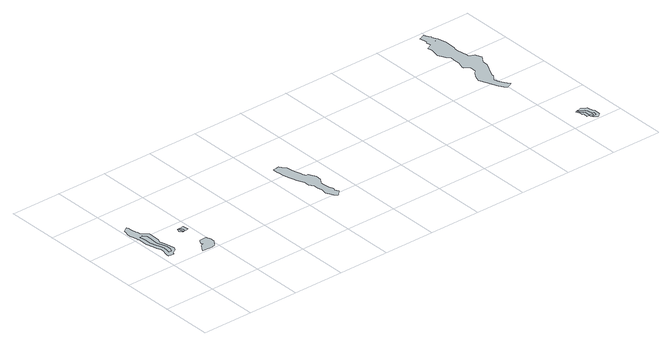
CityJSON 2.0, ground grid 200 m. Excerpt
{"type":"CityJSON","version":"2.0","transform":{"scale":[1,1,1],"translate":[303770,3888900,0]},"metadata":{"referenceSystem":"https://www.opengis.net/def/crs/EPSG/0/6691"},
"CityObjects":{
"object1":{"type":"GenericCityObject","attributes":{"name":"1","土砂災害警戒区域.区域区分":"2","土砂災害警戒区域.現象の種類":"1","土砂災害警戒区域.都道府県コード":"22","土砂災害警戒区域.区域番号":"103-S-0112","土砂災害警戒区域.区域名":"西沢田洞","土砂災害警戒区域.所在地":"沼津市西沢田字洞 他","土砂災害警戒区域.告示日":"2018-03-30","土砂災害警戒区域.特別警戒未指定フラグ":"0"},"geometry":[{"type":"MultiSurface","lod":"0","boundaries":[[[0,1,2,3,4,5,6,7,8,9,10,11,12,13,14,15,16,17,18,19]]]}]},
"object2":{"type":"GenericCityObject","attributes":{"name":"1","土砂災害警戒区域.区域区分":"1","土砂災害警戒区域.現象の種類":"1","土砂災害警戒区域.都道府県コード":"22","土砂災害警戒区域.区域番号":"103-S-0112","土砂災害警戒区域.区域名":"西沢田洞","土砂災害警戒区域.所在地":"沼津市西沢田字洞 他","土砂災害警戒区域.告示日":"2018-03-30","土砂災害警戒区域.特別警戒未指定フラグ":"0"},"geometry":[{"type":"MultiSurface","lod":"0","boundaries":[[[20,21,22,23,24,25,26,27,28,29,30,31,32,33,34,35,36,37,38,39,40,41,42,43,44,45,46,47,48,49,50,51,52,53,54,55,56,57]]]}]},
"object3":{"type":"GenericCityObject","attributes":{"name":"1","土砂災害警戒区域.区域区分":"1","土砂災害警戒区域.現象の種類":"1","土砂災害警戒区域.都道府県コード":"22","土砂災害警戒区域.区域番号":"103-S-0112","土砂災害警戒区域.区域名":"西沢田洞","土砂災害警戒区域.所在地":"沼津市西沢田字洞 他","土砂災害警戒区域.告示日":"2018-03-30","土砂災害警戒区域.特別警戒未指定フラグ":"0"},"geometry":[{"type":"MultiSurface","lod":"0","boundaries":[[[58,59,60,61,62,63,64,65,66,67,68,69,70,71,72,73,74,75,76]]]}]},
"object4":{"type":"GenericCityObject","attributes":{"name":"1","土砂災害警戒区域.区域区分":"2","土砂災害警戒区域.現象の種類":"1","土砂災害警戒区域.都道府県コード":"22","土砂災害警戒区域.区域番号":"103-S-0112","土砂災害警戒区域.区域名":"西沢田洞","土砂災害警戒区域.所在地":"沼津市西沢田字洞 他","土砂災害警戒区域.告示日":"2018-03-30","土砂災害警戒区域.特別警戒未指定フラグ":"0"},"geometry":[{"type":"MultiSurface","lod":"0","boundaries":[[[77,78,79,80,62,81,82,83,84,85,86,87,71,88,89]]]}]},
"object5":{"type":"GenericCityObject","attributes":{"name":"1","土砂災害警戒区域.区域区分":"2","土砂災害警戒区域.現象の種類":"1","土砂災害警戒区域.都道府県コード":"22","土砂災害警戒区域.区域番号":"103-S-0112","土砂災害警戒区域.区域名":"西沢田洞","土砂災害警戒区域.所在地":"沼津市西沢田字洞 他","土砂災害警戒区域.告示日":"2018-03-30","土砂災害警戒区域.特別警戒未指定フラグ":"0"},"geometry":[{"type":"MultiSurface","lod":"0","boundaries":[[[90,91,92,93,94,95]]]}]},
"object6":{"type":"GenericCityObject","attributes":{"name":"1","土砂災害警戒区域.区域区分":"1","土砂災害警戒区域.現象の種類":"1","土砂災害警戒区域.都道府県コード":"22","土砂災害警戒区域.区域番号":"103-S-0112","土砂災害警戒区域.区域名":"西沢田洞","土砂災害警戒区域.所在地":"沼津市西沢田字洞 他","土砂災害警戒区域.告示日":"2018-03-30","土砂災害警戒区域.特別警戒未指定フラグ":"0"},"geometry":[{"type":"MultiSurface","lod":"0","boundaries":[[[96,97,98,99,100,91,101,102,103,95]]]}]},
"object7":{"type":"GenericCityObject","attributes":{"name":"1","土砂災害警戒区域.区域区分":"1","土砂災害警戒区域.現象の種類":"1","土砂災害警戒区域.都道府県コード":"22","土砂災害警戒区域.区域番号":"103-S-0111","土砂災害警戒区域.区域名":"谷津A","土砂災害警戒区域.所在地":"沼津市中沢田字谷津 他","土砂災害警戒区域.告示日":"2018-03-30","土砂災害警戒区域.特別警戒未指定フラグ":"0"},"geometry":[{"type":"MultiSurface","lod":"0","boundaries":[[[104,105,106,107,108,109,110,111,112,113,114,115,116,117,118,119,120,121,122,123,124,125,126,127,128,129,130,131,132,133,134,135,136,137,138,139,140]]]}]},
"object8":{"type":"GenericCityObject","attributes":{"name":"1","土砂災害警戒区域.区域区分":"2","土砂災害警戒区域.現象の種類":"1","土砂災害警戒区域.都道府県コード":"22","土砂災害警戒区域.区域番号":"103-S-0111","土砂災害警戒区域.区域名":"谷津A","土砂災害警戒区域.所在地":"沼津市中沢田字谷津 他","土砂災害警戒区域.告示日":"2018-03-30","土砂災害警戒区域.特別警戒未指定フラグ":"0"},"geometry":[{"type":"MultiSurface","lod":"0","boundaries":[[[141,142,143,144,145,146,147,148,149,150,151,152,153,154,155,120,156,157,158,159,160,161,162,163,164,165,166,167,168,169,170,171,172,138]]]}]},
"object9":{"type":"GenericCityObject","attributes":{"name":"1","土砂災害警戒区域.区域区分":"2","土砂災害警戒区域.現象の種類":"1","土砂災害警戒区域.都道府県コード":"22","土砂災害警戒区域.区域番号":"103-S-0109","土砂災害警戒区域.区域名":"下松沢","土砂災害警戒区域.所在地":"沼津市松沢町 他","土砂災害警戒区域.告示日":"2018-03-30","土砂災害警戒区域.特別警戒未指定フラグ":"0"},"geometry":[{"type":"MultiSurface","lod":"0","boundaries":[[[173,174,175,176,177,178,179,180,181,182,183,184,185,186,187,188,189,190]]]}]},
"object10":{"type":"GenericCityObject","attributes":{"name":"1","土砂災害警戒区域.区域区分":"1","土砂災害警戒区域.現象の種類":"1","土砂災害警戒区域.都道府県コード":"22","土砂災害警戒区域.区域番号":"103-S-0109","土砂災害警戒区域.区域名":"下松沢","土砂災害警戒区域.所在地":"沼津市松沢町 他","土砂災害警戒区域.告示日":"2018-03-30","土砂災害警戒区域.特別警戒未指定フラグ":"0"},"geometry":[{"type":"MultiSurface","lod":"0","boundaries":[[[191,192,193,194,195,173,196,197,198,199,200,201,202,203,204,183,205,206,207,208,209,210,211]]]}]},
"object11":{"type":"GenericCityObject","attributes":{"name":"1","土砂災害警戒区域.区域区分":"1","土砂災害警戒区域.現象の種類":"1","土砂災害警戒区域.都道府県コード":"22","土砂災害警戒区域.区域番号":"103-S-0109","土砂災害警戒区域.区域名":"下松沢","土砂災害警戒区域.所在地":"沼津市松沢町 他","土砂災害警戒区域.告示日":"2018-03-30","土砂災害警戒区域.特別警戒未指定フラグ":"0"},"geometry":[{"type":"MultiSurface","lod":"0","boundaries":[[[212,213,214,215,216,217,218,219,220,221,222,223,224,225,226,227,228,229,230,231,232,233,234,235,236,237,238,239,240,241,242,243,244,245,246,247,248,249,250,251,252,253,254,255,256,257,258,259,260,261,262,263,264,265,266,267]]]}]},
"object12":{"type":"GenericCityObject","attributes":{"name":"1","土砂災害警戒区域.区域区分":"2","土砂災害警戒区域.現象の種類":"1","土砂災害警戒区域.都道府県コード":"22","土砂災害警戒区域.区域番号":"103-S-0109","土砂災害警戒区域.区域名":"下松沢","土砂災害警戒区域.所在地":"沼津市松沢町 他","土砂災害警戒区域.告示日":"2018-03-30","土砂災害警戒区域.特別警戒未指定フラグ":"0"},"geometry":[{"type":"MultiSurface","lod":"0","boundaries":[[[268,269,270,271,272,273,274,275,276,277,278,279,280,281,282,283,284,285,286,287,288,289,290,291,292,293,294,295,296,297,298,299,300,301,302]]]}]}
},
"vertices":[
[60,308,0],[56,326,0],[49,343,0],[49,361,0],[51,380,0],[51,401,0],[40,413,0],[34,410,0],[28,409,0],[32,397,0],[33,382,0],[32,362,0],[38,341,0],[44,323,0],[49,307,0],[46,288,0],[44,277,0],[47,277,0],[54,276,0],[59,287,0],
[66,273,0],[73,284,0],[70,308,0],[66,329,0],[59,345,0],[65,361,0],[68,379,0],[68,407,0],[53,420,0],[43,431,0],[42,441,0],[40,449,0],[36,467,0],[37,481,0],[32,486,0],[24,480,0],[22,479,0],[14,474,0],[14,473,0],[14,468,0],[8,448,0],[8,437,0],[11,425,0],[14,405,0],[16,394,0],[16,384,0],[16,363,0],[22,339,0],[26,320,0],[33,305,0],[31,289,0],[29,280,0],[26,268,0],[25,257,0],[35,256,0],[38,256,0],[48,255,0],[50,263,0],
[205,240,0],[205,249,0],[199,268,0],[189,267,0],[181,267,0],[171,266,0],[161,252,0],[161,245,0],[168,241,0],[154,237,0],[145,225,0],[135,211,0],[139,210,0],[159,208,0],[166,207,0],[176,206,0],[179,210,0],[186,209,0],[204,233,0],
[176,223,0],[189,235,0],[188,242,0],[189,250,0],[176,267,0],[174,251,0],[174,244,0],[179,237,0],[165,232,0],[158,220,0],[153,209,0],[163,207,0],[167,216,0],
[173,356,0],[168,369,0],[164,369,0],[165,355,0],[166,345,0],[170,345,0],
[178,346,0],[188,348,0],[186,358,0],[184,370,0],[174,369,0],[158,368,0],[153,354,0],[161,344,0],
[652,432,0],[653,425,0],[655,405,0],[659,383,0],[664,365,0],[669,349,0],[678,329,0],[680,322,0],[679,302,0],[692,285,0],[692,269,0],[695,247,0],[691,227,0],[705,198,0],[716,189,0],[723,196,0],[727,199,0],[734,206,0],[726,222,0],[731,232,0],[723,250,0],[721,269,0],[720,285,0],[734,305,0],[735,327,0],[723,356,0],[716,352,0],[708,366,0],[706,376,0],[701,392,0],[697,410,0],[694,432,0],[691,438,0],[677,455,0],[665,454,0],[661,453,0],[651,452,0],
[668,434,0],[669,426,0],[671,407,0],[673,387,0],[678,368,0],[683,354,0],[693,338,0],[693,337,0],[697,323,0],[697,303,0],[708,284,0],[711,268,0],[713,249,0],[709,229,0],[716,210,0],[730,202,0],[722,216,0],[721,231,0],[718,250,0],[715,269,0],[714,285,0],[717,304,0],[717,326,0],[709,347,0],[705,345,0],[695,359,0],[691,372,0],[687,389,0],[685,409,0],[682,429,0],[679,436,0],[669,454,0],
[1682,84,0],[1677,82,0],[1682,71,0],[1687,61,0],[1691,62,0],[1695,56,0],[1694,37,0],[1707,36,0],[1705,27,0],[1695,25,0],[1698,22,0],[1712,25,0],[1715,38,0],[1708,41,0],[1705,61,0],[1702,69,0],[1699,69,0],[1689,75,0],
[1717,75,0],[1716,75,0],[1703,84,0],[1697,88,0],[1688,85,0],[1672,81,0],[1677,67,0],[1677,54,0],[1681,55,0],[1683,50,0],[1681,33,0],[1692,33,0],[1693,30,0],[1691,29,0],[1703,16,0],[1709,10,0],[1710,9,0],[1725,22,0],[1726,45,0],[1723,50,0],[1719,65,0],
[1613,357,0],[1622,361,0],[1614,373,0],[1603,389,0],[1596,405,0],[1593,418,0],[1608,437,0],[1609,449,0],[1616,463,0],[1625,480,0],[1637,506,0],[1637,527,0],[1656,553,0],[1646,579,0],[1626,588,0],[1626,601,0],[1619,636,0],[1620,649,0],[1623,661,0],[1623,682,0],[1624,702,0],[1618,739,0],[1618,740,0],[1608,761,0],[1608,762,0],[1603,773,0],[1594,787,0],[1585,783,0],[1583,781,0],[1571,776,0],[1575,760,0],[1577,748,0],[1572,744,0],[1575,724,0],[1553,715,0],[1556,700,0],[1555,691,0],[1549,659,0],[1563,631,0],[1574,617,0],[1571,600,0],[1573,576,0],[1564,550,0],[1564,540,0],[1583,529,0],[1583,512,0],[1583,501,0],[1571,489,0],[1558,469,0],[1550,445,0],[1565,414,0],[1570,395,0],[1580,376,0],[1590,359,0],[1598,350,0],[1607,354,0],
[1603,470,0],[1612,488,0],[1621,506,0],[1621,528,0],[1639,550,0],[1630,574,0],[1610,585,0],[1609,603,0],[1604,626,0],[1604,643,0],[1605,660,0],[1607,683,0],[1609,704,0],[1604,734,0],[1589,729,0],[1580,725,0],[1584,703,0],[1582,686,0],[1576,659,0],[1582,637,0],[1588,620,0],[1589,602,0],[1591,580,0],[1596,561,0],[1602,546,0],[1603,528,0],[1602,508,0],[1599,494,0],[1590,478,0],[1578,460,0],[1571,440,0],[1580,438,0],[1585,437,0],[1592,436,0],[1595,453,0]
]}
